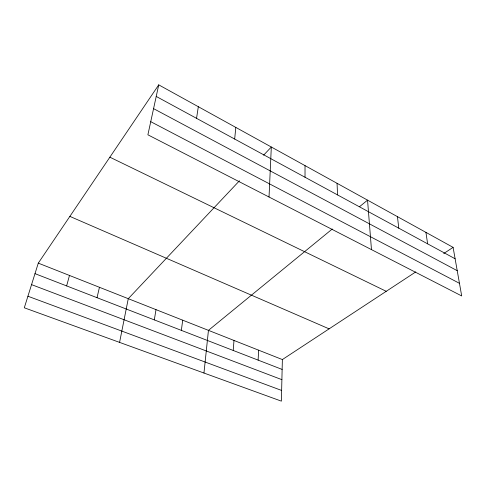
<?xml version="1.0" encoding="UTF-8"?>
<svg xmlns="http://www.w3.org/2000/svg" width="486" height="486" viewBox="0 0 486 486"><rect width="100%" height="100%" fill="white"/><g stroke="black" fill="none" stroke-linecap="round" stroke-linejoin="round"><path stroke-width="0.73" d="M415.761 271.911L282.372 359.561L281.382 401.144L24.3 307.79L38.285 263.133L158.734 84.856L453.098 247.374L461.7 295.95L147.89 134.804L158.734 84.856M269.025 197.006L271.316 147.009L263.619 155.174M258.127 360.114L258.619 350.181M233.225 350.467L233.991 340.449M234.677 139.045L235.801 127.405M203.956 373.029L208.445 330.358L332.29 228.997M181.345 330.365L182.712 320.189M196.544 118.335L198.331 106.713M154.311 319.885L156.006 309.643M119.574 342.387L128.274 298.69L239.464 180.78M97.018 297.687L99.454 287.299M66.631 285.914L69.48 275.459M359.482 206.738L367.55 200.141L371.468 249.61M443.724 253.534L453.098 247.374M27.921 296.229L281.637 390.446M31.554 284.626L281.892 379.663M34.992 273.654L282.135 369.421M38.285 263.133L282.372 359.561M69.863 216.392L329.101 328.858M109.866 157.185L386.236 291.314M150.739 121.676L459.464 283.32M153.57 108.639L457.229 270.69M156.219 96.435L455.115 258.771M425.936 232.381L427.625 243.838M397.451 216.653L398.775 228.171M337.059 183.313L337.545 194.916M305.026 165.623L305.026 177.25"/></g></svg>
